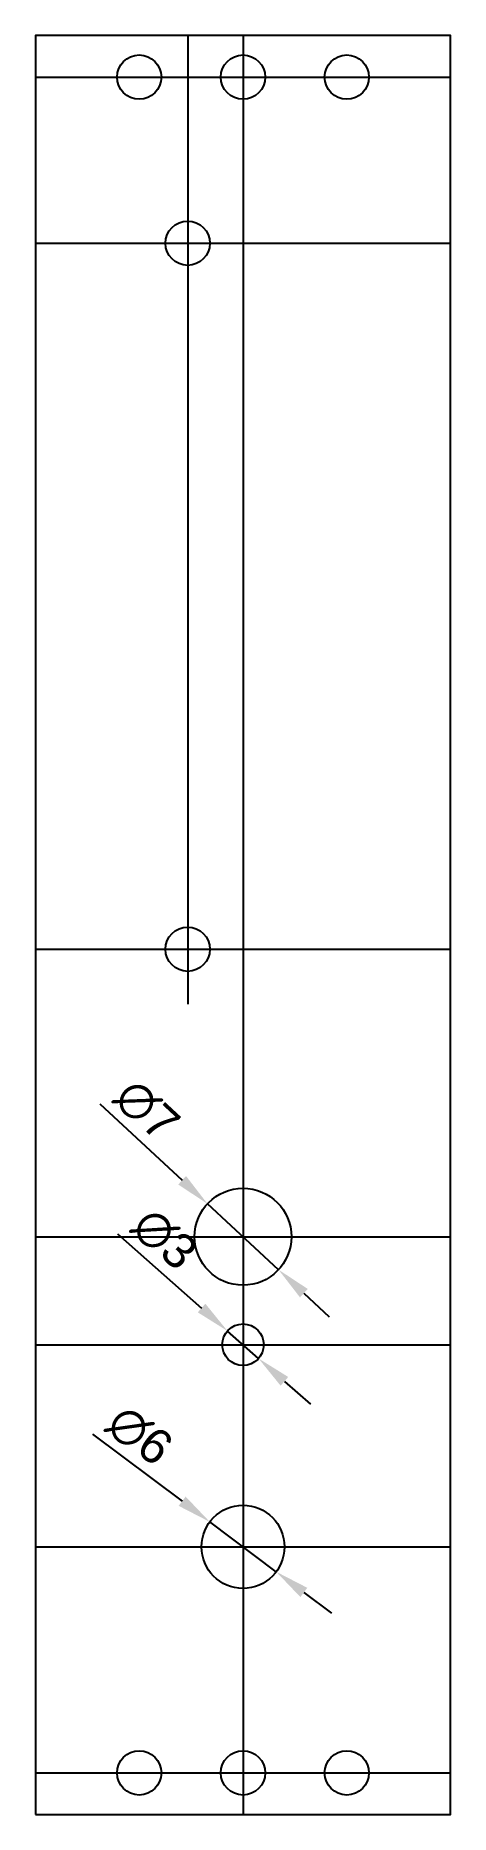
# Model space of a CAD drawing. Header units: millimetres. Extents: x 0 to 30, y 0 to 128.
import ezdxf

# ---------------------------------------------------------------- set-up
doc = ezdxf.new("R2010")
doc.units = ezdxf.units.MM
for name, color, linetype in [('01 Cuts', 7, 'Continuous'), ('05 Hole', 6, 'Continuous'), ('10 Guide', 7, 'Continuous')]:
    doc.layers.add(name, color=color, linetype=linetype)
doc.styles.get("Standard").update_dxf_attribs({"font": 'arial.ttf'})
doc.dimstyles.new('ISO-25', dxfattribs={"dimtxt": 2.5, "dimasz": 2.5, "dimexe": 1.25, "dimexo": 0.625, "dimtad": 1, "dimtxsty": 'Standard', "dimcen": 2.5, "dimadec": 0, "dimazin": 0, "dimtfac": 1, "dimtmove": 0, "dimatfit": 3, "dimfxl": 1, "dimarcsym": 0})

# ---------------------------------------------------------------- blocks, each defined once
blk = doc.blocks.new('*D2')
at = {"layer": '10 Guide', "color": 0, "lineweight": -2, "transparency": 16777216}
for p, q in [((4.65, 51.32), (10.6, 45.81)), ((17.57, 39.35), (12.43, 44.11)), ((19.4, 37.65), (21.24, 35.95))]:
    blk.add_line(p, q, dxfattribs=at)
at = {"layer": '10 Guide', "color": 0, "transparency": 16777216}
for points in [[(10.88, 46.12), (10.32, 45.5), (12.43, 44.11)], [(19.68, 37.96), (19.12, 37.35), (17.57, 39.35)]]:
    blk.add_solid(points, dxfattribs=at)
at = {"layer": 'Defpoints', "color": 0, "transparency": 16777216}
for p in [(12.43, 44.11), (17.57, 39.35)]:
    blk.add_point(p, dxfattribs=at)
at = {"layer": '10 Guide', "color": 0, "transparency": 16777216, "insert": (8.05, 50.86), "char_height": 2.5, "attachment_point": 5, "rotation": 317.1833}
blk.add_mtext('∅7', dxfattribs=at)
blk = doc.blocks.new('*D3')
at = {"layer": '10 Guide', "color": 0, "lineweight": -2, "transparency": 16777216}
for p, q in [((4.11, 27.48), (10.6, 22.63)), ((17.4, 17.53), (12.6, 21.13)), ((19.4, 16.03), (21.4, 14.54))]:
    blk.add_line(p, q, dxfattribs=at)
at = {"layer": '10 Guide', "color": 0, "transparency": 16777216}
for points in [[(10.85, 22.96), (10.35, 22.29), (12.6, 21.13)], [(19.65, 16.37), (19.15, 15.7), (17.4, 17.53)]]:
    blk.add_solid(points, dxfattribs=at)
at = {"layer": 'Defpoints', "color": 0, "transparency": 16777216}
for p in [(12.6, 21.13), (17.4, 17.53)]:
    blk.add_point(p, dxfattribs=at)
at = {"layer": '10 Guide', "color": 0, "transparency": 16777216, "insert": (7.53, 27.38), "char_height": 2.5, "attachment_point": 5, "rotation": 323.1814}
blk.add_mtext('∅6', dxfattribs=at)
blk = doc.blocks.new('*D4')
at = {"layer": '10 Guide', "color": 0, "lineweight": -2, "transparency": 16777216}
for p, q in [((5.92, 41.94), (12, 36.58)), ((16.12, 32.94), (13.88, 34.92)), ((18, 31.28), (19.87, 29.63))]:
    blk.add_line(p, q, dxfattribs=at)
at = {"layer": '10 Guide', "color": 0, "transparency": 16777216}
for points in [[(12.28, 36.89), (11.73, 36.27), (13.88, 34.92)], [(18.27, 31.6), (17.72, 30.97), (16.12, 32.94)]]:
    blk.add_solid(points, dxfattribs=at)
at = {"layer": 'Defpoints', "color": 0, "transparency": 16777216}
for p in [(13.88, 34.92), (16.12, 32.94)]:
    blk.add_point(p, dxfattribs=at)
at = {"layer": '10 Guide', "color": 0, "transparency": 16777216, "insert": (9.33, 41.57), "char_height": 2.5, "attachment_point": 5, "rotation": 318.5703}
blk.add_mtext('∅3', dxfattribs=at)

msp = doc.modelspace()

# ---------------------------------------------------------------- linework, layer by layer
at = {"layer": '01 Cuts'}
msp.add_lwpolyline([(0, 0), (30, 0), (30, 128.5), (0, 128.5)], close=True, dxfattribs=at)
at = {"layer": '05 Hole'}
for centre, radius in [((7.5, 125.5), 1.6), ((15, 125.5), 1.6), ((22.5, 125.5), 1.6), ((11, 113.5), 1.6), ((11, 62.5), 1.6), ((15, 41.731), 3.5), ((15, 33.931), 1.5), ((15, 19.33), 3), ((7.5, 3), 1.6), ((15, 3), 1.6), ((22.5, 3), 1.6)]:
    msp.add_circle(centre, radius, dxfattribs=at)
at = {"layer": '10 Guide'}
for p, q in [((11, 128.5), (11, 58.534)), ((15, 128.5), (15, 0)), ((0, 125.5), (30, 125.5)), ((0, 113.5), (30, 113.5)), ((0, 62.5), (30, 62.5)), ((0, 41.731), (30, 41.731)), ((0, 33.931), (30, 33.931)), ((0, 19.33), (30, 19.33)), ((0, 3), (30, 3))]:
    msp.add_line(p, q, dxfattribs=at)

# ---------------------------------------------------------------- dimensions: what is measured, and where the dimension line sits
for p1, p2, picture, middle in [((17.567, 39.353), (12.433, 44.11), '*D2', (8.048, 50.861)), ((16.125, 32.939), (13.875, 34.924), '*D4', (9.328, 41.566)), ((17.402, 17.532), (12.598, 21.128), '*D3', (7.533, 27.383))]:
    dim = msp.add_diameter_dim_2p(p1=p1, p2=p2, dimstyle='ISO-25', dxfattribs=at)
    dim.commit()
    dim.dimension.update_dxf_attribs({"geometry": picture, "text_midpoint": middle})

doc.saveas('drawing.dxf')
